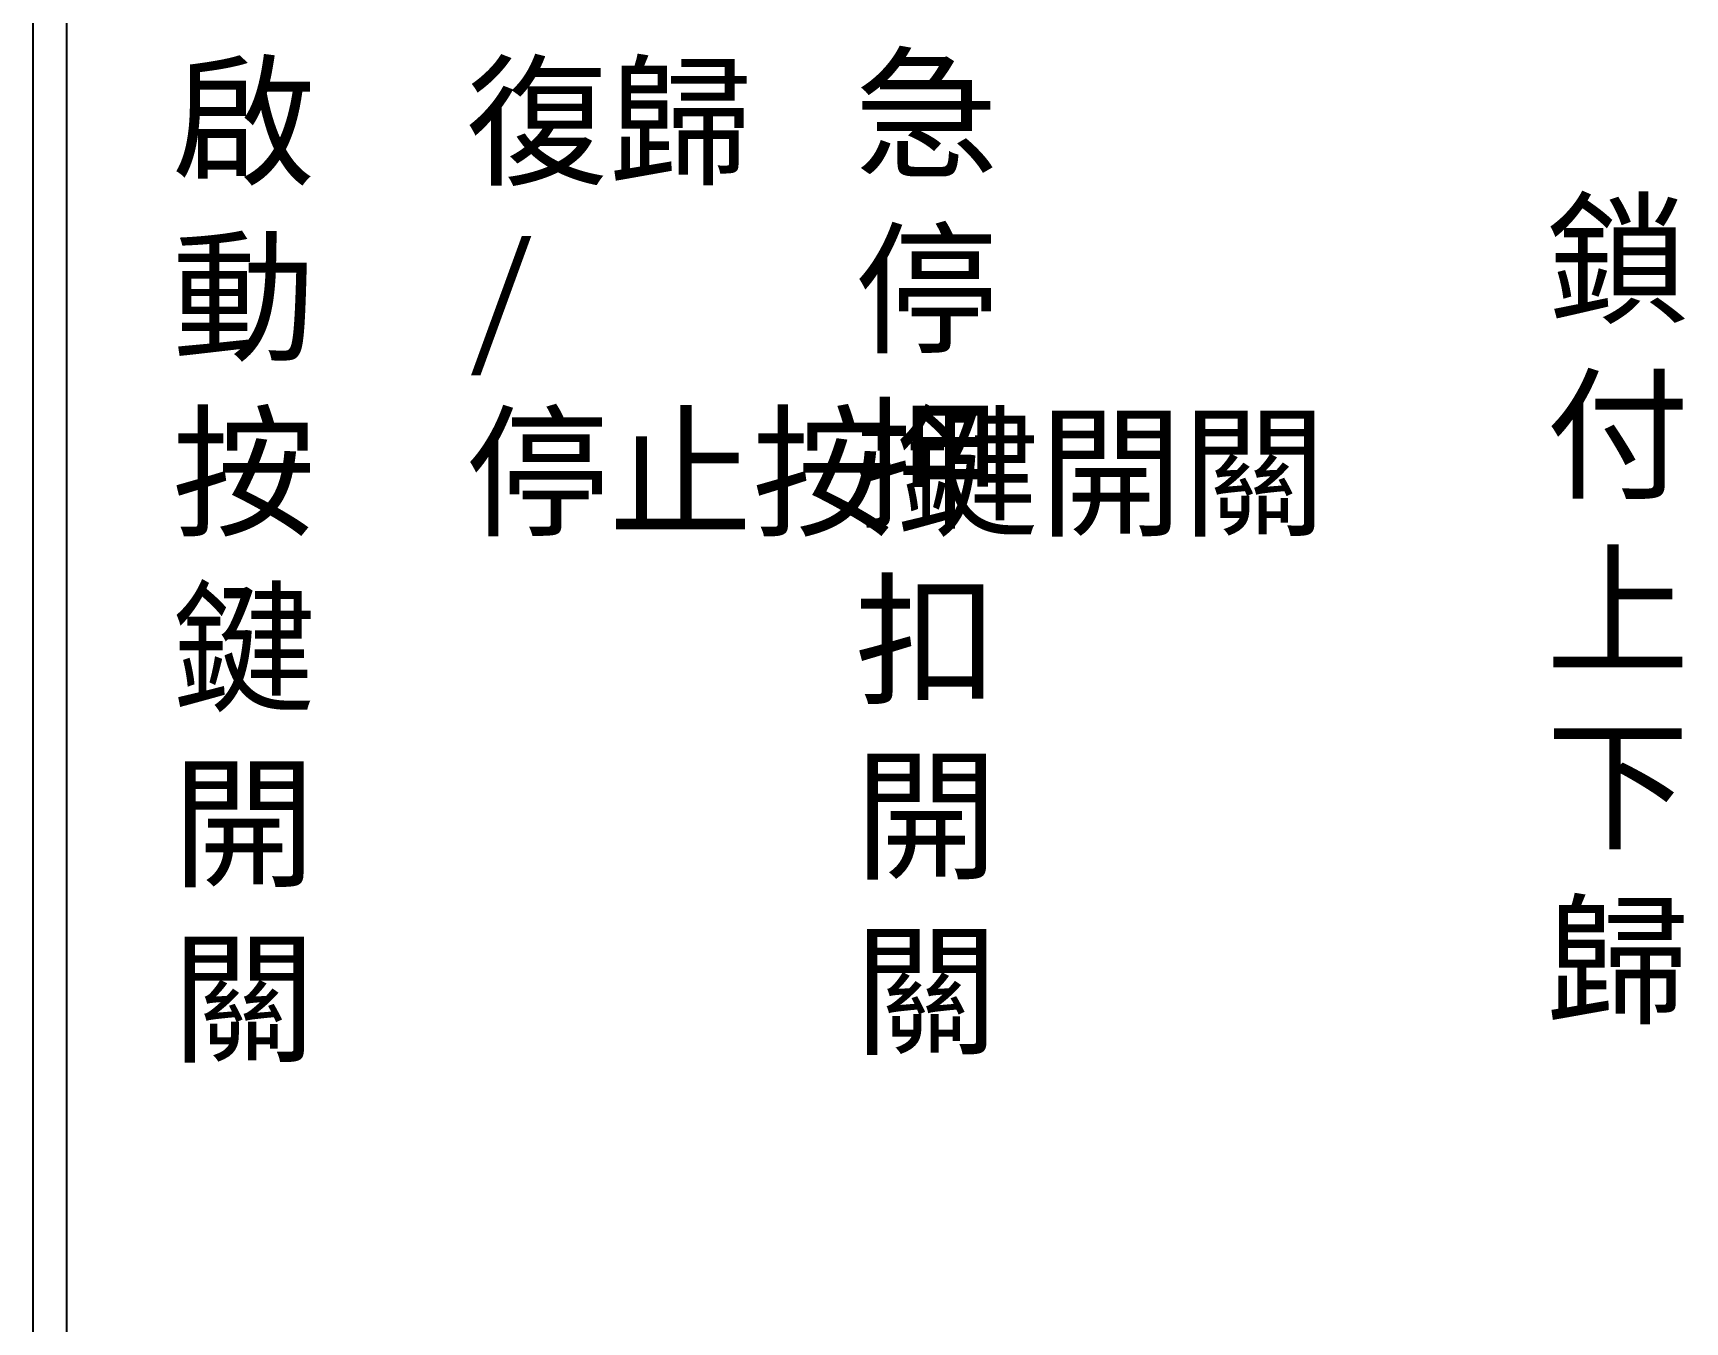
# Model space of a CAD drawing. Extents: x 275 to 562, y 265 to 469.
# Drawn here: x 274.9 to 336.2, y 312.7 to 360.5 of the extents above; entities that cross this region are included whole.
import ezdxf

# ---------------------------------------------------------------- set-up
doc = ezdxf.new("R2010")
doc.units = 0
doc.layers.add('圖框層', color=7, linetype='CONTINUOUS')
doc.layers.add('標尺寸層', color=3, linetype='CONTINUOUS')
doc.styles.add('CNS', font='romanc.shx', dxfattribs={"bigfont": 'chineset.shx'})

msp = doc.modelspace()

# ---------------------------------------------------------------- linework, layer by layer
at = {"layer": '圖框層', "color": 7}
for p, q in [((274.898, 264.945), (274.898, 468.914)), ((276.148, 266.195), (276.148, 467.665))]:
    msp.add_line(p, q, dxfattribs=at)

# ---------------------------------------------------------------- texts
at = {"layer": '標尺寸層', "color": 7, "char_height": 3.9, "width": 4.96081, "style": 'CNS'}
for s, insert, attachment_point in [('{\\fDFKai-SB|b0|i0|c136|p65;啟動按鍵開關}', (280.057, 359.179), 1), ('{\\fDFKai-SB|b0|i0|c136|p65;急停押扣開關}', (308.031, 341.044), 5), ('{\\fDFKai-SB|b0|i0|c136|p65;鎖付上下歸}', (333.671, 338.918), 5)]:
    msp.add_mtext(s, dxfattribs=dict(at, insert=insert, attachment_point=attachment_point))
at = {"layer": '標尺寸層', "color": 7, "insert": (290.936, 359.179), "char_height": 3.9, "attachment_point": 1, "style": 'CNS'}
msp.add_mtext('{\\fDFKai-SB|b0|i0|c136|p65;復歸\\P/\\P停止按鍵開關}', dxfattribs=at)

doc.saveas('drawing.dxf')
